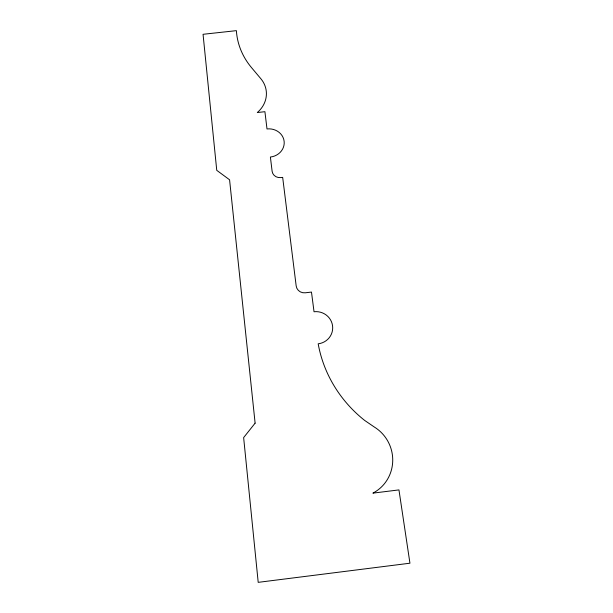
<?xml version="1.0" encoding="UTF-8"?>
<svg xmlns="http://www.w3.org/2000/svg" width="613" height="613" viewBox="0 0 613 613"><rect width="100%" height="100%" fill="white"/><g stroke="black" fill="none" stroke-linecap="round" stroke-linejoin="round"><path stroke-width="0.92" d="M255.115 423.154L243.637 437.59L258.203 582.35L409.944 563.209L398.956 489.902L372.896 493.136A38.021 37.079 65.7 0 0 392.726 460.853A38.021 37.079 65.7 0 0 374.29 427.008L364.651 420.418A125.596 118.891 28.3 0 1 318.185 343.816A16.597 16.145 4.4 0 0 332.568 325.832A16.597 16.145 4.4 0 0 314.032 311.749L311.481 292.072L305.289 292.799A8.176 7.839 -0.2 0 1 296.179 285.949L282.67 177.379L280.8 177.594A7.846 7.218 -3.4 0 1 272.118 171.295L270.394 157.035A15.532 14.137 -4.3 0 0 284.125 141.251A15.532 14.137 -4.3 0 0 267 128.952L264.916 111.696L257.291 112.547A28.374 25.332 -6.3 0 0 260.877 78.763L251.545 67.652A79.031 68.909 0 0 1 236.388 30.65L203.056 34.297L216.749 170.337L229.576 179.785L255.115 423.154"/></g></svg>
